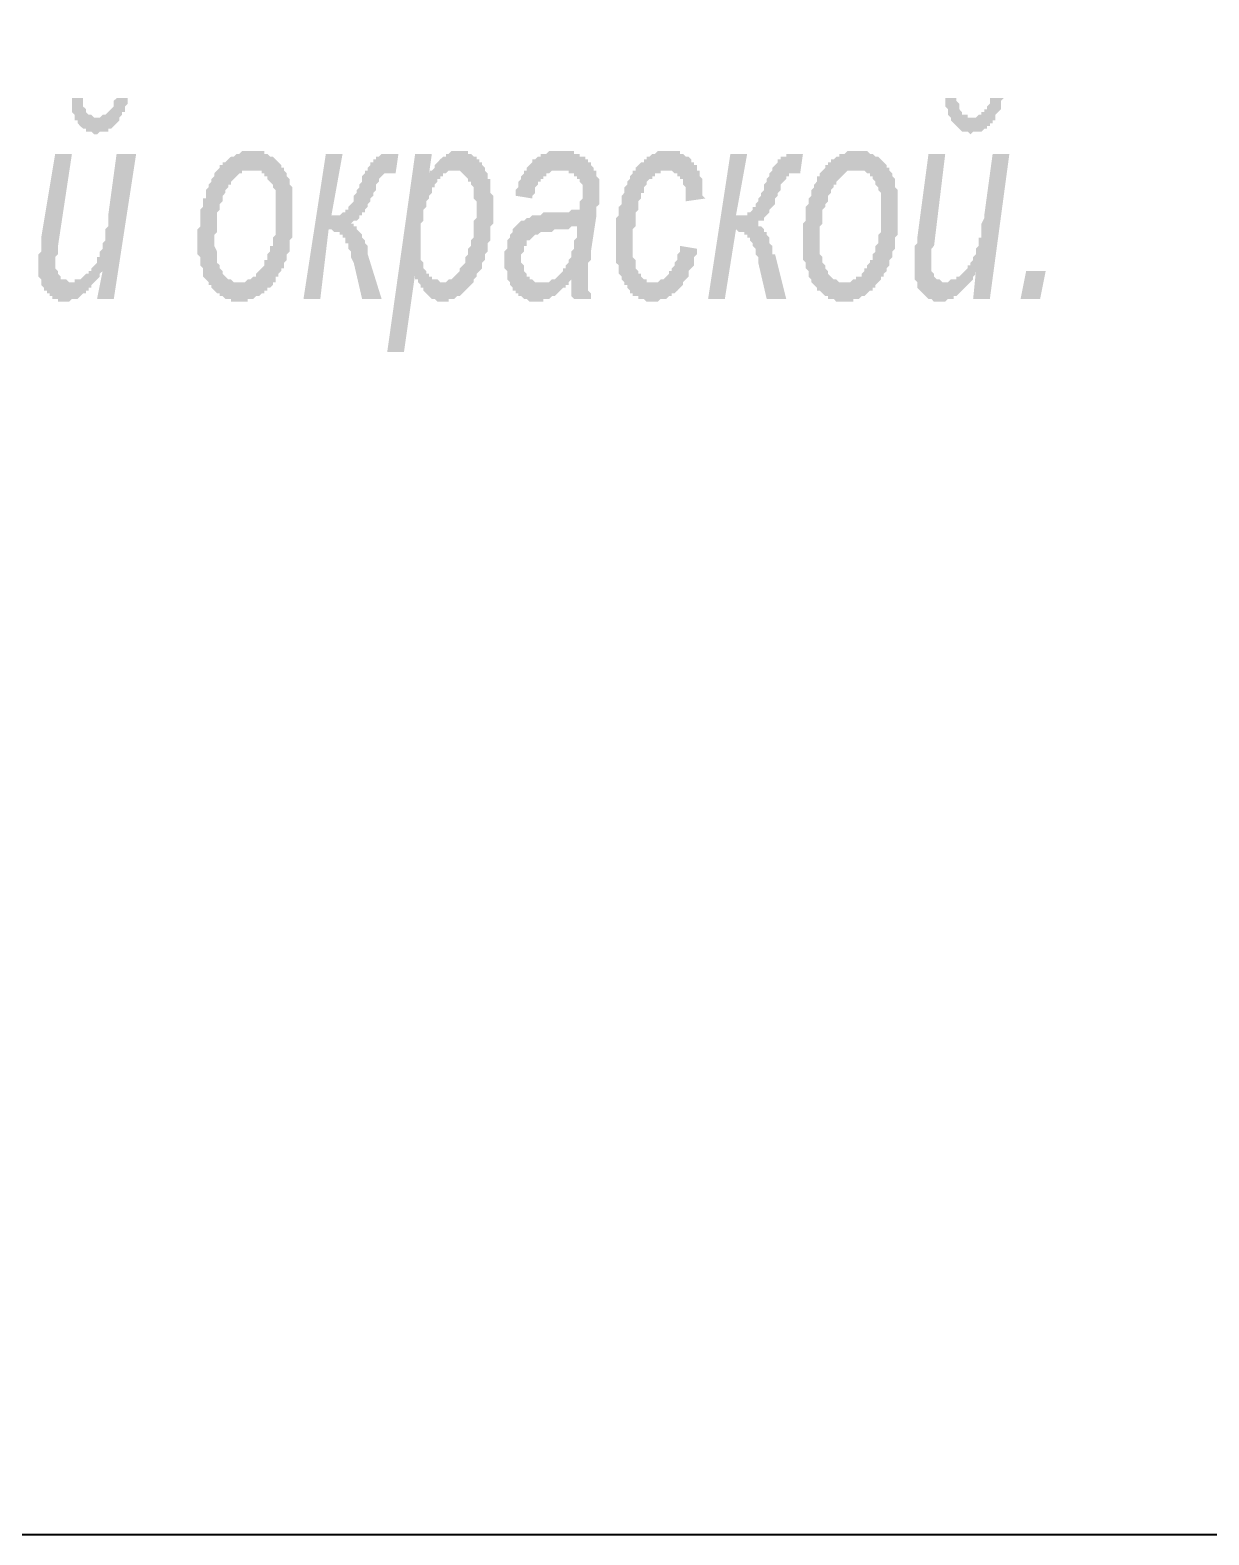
# Model space of a CAD drawing. Header units: millimetres. Extents: x 1372 to 666090, y 1285 to 31551.
# Drawn here: x 518844 to 520606, y 2747 to 4997 of the extents above; entities that cross this region are included whole.
import ezdxf

# ---------------------------------------------------------------- set-up
doc = ezdxf.new("R2010")
doc.units = ezdxf.units.MM
doc.layers.add('PDF _2D-чертеж - Общий_Ном._пера__21', color=7, linetype='Continuous')
doc.layers.add('PDF _75-АЗ Штамп', color=7, linetype='Continuous')

msp = doc.modelspace()

# ---------------------------------------------------------------- hatches: boundary and pattern name
at = {"layer": 'PDF _75-АЗ Штамп', "transparency": 33554559}
h = msp.add_hatch(color=256, dxfattribs=at)
h.paths.add_polyline_path([(518952.2, 4636.9), (518948, 4632.8), (518948, 4628.6), (518943.9, 4624.4), (518939.7, 4620.2), (518939.7, 4620.2), (518935.5, 4616.1), (518935.5, 4611.9), (518931.4, 4611.9), (518931.4, 4607.7), (518927.2, 4607.7), (518927.2, 4603.6), (518923, 4603.6), (518918.8, 4599.4), (518918.8, 4599.4), (518914.7, 4595.2), (518914.7, 4595.2), (518910.5, 4595.2), (518906.3, 4595.2), (518906.3, 4595.2), (518902.2, 4591), (518902.2, 4591), (518898, 4591), (518898, 4591), (518893.8, 4591), (518893.8, 4591), (518889.6, 4591), (518885.5, 4591), (518885.5, 4595.2), (518881.3, 4595.2), (518877.1, 4595.2), (518877.1, 4599.4), (518873, 4599.4), (518873, 4603.6), (518868.8, 4603.6), (518868.8, 4607.7), (518864.6, 4607.7), (518864.6, 4611.9), (518860.4, 4616.1), (518860.4, 4620.2), (518860.4, 4624.4), (518860.4, 4624.4), (518856.3, 4628.6), (518856.3, 4632.8), (518856.3, 4636.9), (518856.3, 4641.1), (518856.3, 4645.3), (518856.3, 4645.3), (518856.3, 4649.4), (518856.3, 4653.6), (518856.3, 4657.8), (518856.3, 4662), (518860.4, 4666.1), (518860.4, 4670.3), (518860.4, 4674.5), (518860.4, 4678.6), (518860.4, 4687), (518860.4, 4687), (518881.3, 4812.1), (518906.3, 4812.1), (518885.5, 4674.5), (518885.5, 4670.3), (518885.5, 4666.1), (518885.5, 4662), (518881.3, 4657.8), (518881.3, 4653.6), (518881.3, 4649.4), (518881.3, 4649.4), (518881.3, 4641.1), (518885.5, 4636.9), (518885.5, 4636.9), (518885.5, 4632.8), (518889.6, 4628.6), (518889.6, 4628.6), (518889.6, 4624.4), (518893.8, 4624.4), (518893.8, 4624.4), (518898, 4624.4), (518902.2, 4620.2), (518902.2, 4620.2), (518906.3, 4620.2), (518910.5, 4620.2), (518910.5, 4624.4), (518914.7, 4624.4), (518918.8, 4624.4), (518918.8, 4624.4), (518923, 4628.6), (518923, 4628.6), (518927.2, 4632.8), (518931.4, 4632.8), (518931.4, 4636.9), (518935.5, 4636.9), (518935.5, 4641.1), (518939.7, 4645.3), (518939.7, 4645.3), (518943.9, 4649.4), (518943.9, 4653.6), (518943.9, 4657.8), (518948, 4657.8), (518948, 4662), (518948, 4666.1), (518952.2, 4670.3), (518952.2, 4674.5), (518952.2, 4678.6), (518952.2, 4678.6), (518956.4, 4682.8), (518956.4, 4687), (518956.4, 4687), (518956.4, 4691.2), (518956.4, 4695.3), (518956.4, 4699.5), (518960.6, 4703.7), (518960.6, 4707.8), (518960.6, 4716.2), (518960.6, 4720.4), (518973.1, 4812.1), (519002.3, 4812.1), (518968.9, 4595.2), (518943.9, 4595.2)], flags=0)
h.paths.add_polyline_path([(518906.3, 4895.5), (518923, 4895.5), (518923, 4891.4), (518923, 4887.2), (518923, 4883), (518927.2, 4878.9), (518927.2, 4878.9), (518927.2, 4874.7), (518931.4, 4870.5), (518931.4, 4870.5), (518935.5, 4870.5), (518939.7, 4866.3), (518939.7, 4866.3), (518943.9, 4866.3), (518948, 4866.3), (518948, 4866.3), (518952.2, 4870.5), (518956.4, 4870.5), (518956.4, 4870.5), (518960.6, 4874.7), (518960.6, 4874.7), (518964.7, 4878.9), (518964.7, 4878.9), (518968.9, 4883), (518968.9, 4887.2), (518968.9, 4891.4), (518973.1, 4895.5), (518973.1, 4895.5), (518989.8, 4895.5), (518989.8, 4891.4), (518989.8, 4887.2), (518985.6, 4883), (518985.6, 4878.9), (518985.6, 4874.7), (518981.4, 4874.7), (518981.4, 4870.5), (518977.2, 4866.3), (518977.2, 4862.2), (518977.2, 4862.2), (518973.1, 4858), (518973.1, 4858), (518968.9, 4853.8), (518968.9, 4853.8), (518964.7, 4849.7), (518960.6, 4849.7), (518960.6, 4845.5), (518956.4, 4845.5), (518956.4, 4845.5), (518952.2, 4845.5), (518948, 4845.5), (518948, 4845.5), (518943.9, 4841.3), (518943.9, 4841.3), (518939.7, 4841.3), (518935.5, 4845.5), (518935.5, 4845.5), (518931.4, 4845.5), (518927.2, 4845.5), (518927.2, 4849.7), (518923, 4849.7), (518918.8, 4853.8), (518918.8, 4853.8), (518914.7, 4858), (518914.7, 4858), (518914.7, 4862.2), (518910.5, 4862.2), (518910.5, 4866.3), (518910.5, 4870.5), (518906.3, 4874.7), (518906.3, 4878.9), (518906.3, 4878.9), (518906.3, 4883), (518906.3, 4887.2), (518906.3, 4895.5), (518906.3, 4895.5)], flags=0)
h = msp.add_hatch(color=256, dxfattribs=at)
h.paths.add_polyline_path([(520257.8, 4636.9), (520257.8, 4632.8), (520253.6, 4628.6), (520253.6, 4624.4), (520249.5, 4620.2), (520249.5, 4620.2), (520245.3, 4616.1), (520241.1, 4611.9), (520241.1, 4611.9), (520236.9, 4607.7), (520236.9, 4607.7), (520232.8, 4603.6), (520232.8, 4603.6), (520228.6, 4599.4), (520224.4, 4599.4), (520224.4, 4595.2), (520220.3, 4595.2), (520220.3, 4595.2), (520216.1, 4595.2), (520216.1, 4595.2), (520211.9, 4591), (520207.7, 4591), (520207.7, 4591), (520203.6, 4591), (520203.6, 4591), (520199.4, 4591), (520199.4, 4591), (520195.2, 4591), (520191.1, 4595.2), (520191.1, 4595.2), (520186.9, 4595.2), (520182.7, 4599.4), (520182.7, 4599.4), (520178.5, 4603.6), (520178.5, 4603.6), (520174.4, 4607.7), (520174.4, 4607.7), (520170.2, 4611.9), (520170.2, 4616.1), (520170.2, 4620.2), (520166, 4624.4), (520166, 4624.4), (520166, 4628.6), (520166, 4632.8), (520166, 4636.9), (520166, 4641.1), (520166, 4645.3), (520166, 4645.3), (520166, 4649.4), (520166, 4653.6), (520166, 4657.8), (520166, 4662), (520166, 4666.1), (520166, 4670.3), (520166, 4674.5), (520170.2, 4678.6), (520170.2, 4687), (520170.2, 4687), (520186.9, 4812.1), (520211.9, 4812.1), (520195.2, 4674.5), (520191.1, 4670.3), (520191.1, 4666.1), (520191.1, 4662), (520191.1, 4657.8), (520191.1, 4653.6), (520191.1, 4649.4), (520191.1, 4649.4), (520191.1, 4641.1), (520191.1, 4636.9), (520191.1, 4636.9), (520195.2, 4632.8), (520195.2, 4628.6), (520195.2, 4628.6), (520199.4, 4624.4), (520199.4, 4624.4), (520203.6, 4624.4), (520203.6, 4624.4), (520207.7, 4620.2), (520211.9, 4620.2), (520216.1, 4620.2), (520216.1, 4620.2), (520220.3, 4624.4), (520224.4, 4624.4), (520224.4, 4624.4), (520228.6, 4624.4), (520228.6, 4628.6), (520232.8, 4628.6), (520236.9, 4632.8), (520236.9, 4632.8), (520241.1, 4636.9), (520241.1, 4636.9), (520245.3, 4641.1), (520245.3, 4645.3), (520249.5, 4645.3), (520249.5, 4649.4), (520253.6, 4653.6), (520253.6, 4657.8), (520253.6, 4657.8), (520257.8, 4662), (520257.8, 4666.1), (520257.8, 4670.3), (520262, 4674.5), (520262, 4678.6), (520262, 4678.6), (520262, 4682.8), (520262, 4687), (520266.1, 4687), (520266.1, 4691.2), (520266.1, 4695.3), (520266.1, 4699.5), (520266.1, 4703.7), (520266.1, 4707.8), (520270.3, 4716.2), (520270.3, 4720.4), (520282.8, 4812.1), (520307.8, 4812.1), (520278.6, 4595.2), (520253.6, 4595.2)], flags=0)
h.paths.add_polyline_path([(520211.9, 4895.5), (520228.6, 4895.5), (520228.6, 4891.4), (520232.8, 4887.2), (520232.8, 4883), (520232.8, 4878.9), (520232.8, 4878.9), (520236.9, 4874.7), (520236.9, 4870.5), (520241.1, 4870.5), (520245.3, 4870.5), (520245.3, 4866.3), (520249.5, 4866.3), (520253.6, 4866.3), (520253.6, 4866.3), (520257.8, 4866.3), (520262, 4870.5), (520262, 4870.5), (520266.1, 4870.5), (520266.1, 4874.7), (520270.3, 4874.7), (520270.3, 4878.9), (520274.5, 4878.9), (520274.5, 4883), (520278.6, 4887.2), (520278.6, 4891.4), (520278.6, 4895.5), (520278.6, 4895.5), (520299.5, 4895.5), (520295.3, 4891.4), (520295.3, 4887.2), (520295.3, 4883), (520295.3, 4878.9), (520291.2, 4874.7), (520291.2, 4874.7), (520287, 4870.5), (520287, 4866.3), (520287, 4862.2), (520282.8, 4862.2), (520282.8, 4858), (520278.6, 4858), (520278.6, 4853.8), (520274.5, 4853.8), (520274.5, 4849.7), (520270.3, 4849.7), (520266.1, 4845.5), (520266.1, 4845.5), (520262, 4845.5), (520257.8, 4845.5), (520257.8, 4845.5), (520253.6, 4845.5), (520249.5, 4841.3), (520249.5, 4841.3), (520249.5, 4841.3), (520245.3, 4845.5), (520241.1, 4845.5), (520236.9, 4845.5), (520236.9, 4845.5), (520232.8, 4849.7), (520232.8, 4849.7), (520228.6, 4853.8), (520228.6, 4853.8), (520224.4, 4858), (520224.4, 4858), (520220.3, 4862.2), (520220.3, 4862.2), (520220.3, 4866.3), (520216.1, 4870.5), (520216.1, 4874.7), (520216.1, 4878.9), (520216.1, 4878.9), (520211.9, 4883), (520211.9, 4887.2), (520211.9, 4895.5), (520211.9, 4895.5)], flags=0)
h = msp.add_hatch(color=256, dxfattribs=at)
h.paths.add_polyline_path([(519094, 4678.6), (519094, 4682.8), (519094, 4687), (519094, 4691.2), (519094, 4695.3), (519094, 4699.5), (519098.2, 4703.7), (519098.2, 4707.8), (519098.2, 4712), (519098.2, 4716.2), (519098.2, 4720.4), (519098.2, 4724.5), (519098.2, 4728.7), (519102.4, 4732.9), (519102.4, 4737), (519102.4, 4741.2), (519102.4, 4745.4), (519106.5, 4745.4), (519106.5, 4749.5), (519106.5, 4753.7), (519106.5, 4757.9), (519110.7, 4762.1), (519110.7, 4762.1), (519110.7, 4766.2), (519114.9, 4770.4), (519114.9, 4774.6), (519119.1, 4778.7), (519119.1, 4778.7), (519119.1, 4782.9), (519123.2, 4787.1), (519123.2, 4787.1), (519127.4, 4791.3), (519127.4, 4795.4), (519131.6, 4795.4), (519131.6, 4799.6), (519135.7, 4799.6), (519139.9, 4803.8), (519139.9, 4803.8), (519144.1, 4807.9), (519144.1, 4807.9), (519148.3, 4807.9), (519152.4, 4812.1), (519152.4, 4812.1), (519156.6, 4812.1), (519156.6, 4812.1), (519160.8, 4816.3), (519164.9, 4816.3), (519169.1, 4816.3), (519169.1, 4816.3), (519173.3, 4816.3), (519177.5, 4816.3), (519177.5, 4816.3), (519181.6, 4816.3), (519181.6, 4816.3), (519185.8, 4816.3), (519190, 4816.3), (519194.1, 4816.3), (519194.1, 4812.1), (519198.3, 4812.1), (519198.3, 4812.1), (519202.5, 4807.9), (519206.7, 4807.9), (519206.7, 4807.9), (519210.8, 4803.8), (519210.8, 4803.8), (519215, 4799.6), (519215, 4799.6), (519219.2, 4795.4), (519219.2, 4791.3), (519219.2, 4791.3), (519223.3, 4791.3), (519223.3, 4787.1), (519227.5, 4782.9), (519227.5, 4778.7), (519227.5, 4778.7), (519231.7, 4774.6), (519231.7, 4770.4), (519231.7, 4766.2), (519235.9, 4762.1), (519235.9, 4757.9), (519235.9, 4753.7), (519235.9, 4753.7), (519235.9, 4749.5), (519235.9, 4745.4), (519235.9, 4737), (519235.9, 4732.9), (519235.9, 4728.7), (519235.9, 4728.7), (519235.9, 4724.5), (519235.9, 4716.2), (519235.9, 4712), (519235.9, 4707.8), (519235.9, 4703.7), (519235.9, 4703.7), (519235.9, 4699.5), (519235.9, 4695.3), (519235.9, 4691.2), (519235.9, 4687), (519231.7, 4682.8), (519231.7, 4678.6), (519231.7, 4674.5), (519231.7, 4670.3), (519231.7, 4666.1), (519227.5, 4662), (519227.5, 4657.8), (519227.5, 4657.8), (519227.5, 4653.6), (519223.3, 4649.4), (519223.3, 4645.3), (519223.3, 4641.1), (519219.2, 4641.1), (519219.2, 4636.9), (519215, 4632.8), (519215, 4628.6), (519210.8, 4628.6), (519210.8, 4624.4), (519210.8, 4620.2), (519206.7, 4620.2), (519206.7, 4616.1), (519202.5, 4611.9), (519198.3, 4611.9), (519198.3, 4607.7), (519198.3, 4607.7), (519194.1, 4607.7), (519194.1, 4603.6), (519190, 4603.6), (519185.8, 4599.4), (519185.8, 4599.4), (519181.6, 4599.4), (519177.5, 4595.2), (519177.5, 4595.2), (519173.3, 4595.2), (519169.1, 4595.2), (519169.1, 4591), (519164.9, 4591), (519160.8, 4591), (519160.8, 4591), (519156.6, 4591), (519156.6, 4591), (519152.4, 4591), (519152.4, 4591), (519148.3, 4591), (519144.1, 4591), (519144.1, 4595.2), (519139.9, 4595.2), (519135.7, 4595.2), (519135.7, 4595.2), (519131.6, 4599.4), (519127.4, 4599.4), (519127.4, 4603.6), (519123.2, 4603.6), (519123.2, 4603.6), (519119.1, 4607.7), (519119.1, 4607.7), (519114.9, 4611.9), (519114.9, 4616.1), (519110.7, 4616.1), (519110.7, 4620.2), (519106.5, 4624.4), (519106.5, 4624.4), (519102.4, 4628.6), (519102.4, 4632.8), (519102.4, 4636.9), (519102.4, 4641.1), (519098.2, 4645.3), (519098.2, 4645.3), (519098.2, 4649.4), (519098.2, 4653.6), (519098.2, 4657.8), (519094, 4662), (519094, 4666.1), (519094, 4670.3), (519094, 4674.5), (519094, 4678.6)], flags=0)
h.paths.add_polyline_path([(519119.1, 4682.8), (519119.1, 4678.6), (519119.1, 4674.5), (519123.2, 4666.1), (519123.2, 4662), (519123.2, 4657.8), (519123.2, 4653.6), (519123.2, 4653.6), (519123.2, 4649.4), (519127.4, 4645.3), (519127.4, 4641.1), (519127.4, 4641.1), (519131.6, 4636.9), (519131.6, 4636.9), (519131.6, 4632.8), (519135.7, 4628.6), (519135.7, 4628.6), (519139.9, 4624.4), (519144.1, 4624.4), (519144.1, 4624.4), (519148.3, 4620.2), (519148.3, 4620.2), (519152.4, 4620.2), (519156.6, 4620.2), (519156.6, 4620.2), (519160.8, 4620.2), (519160.8, 4620.2), (519164.9, 4620.2), (519169.1, 4624.4), (519169.1, 4624.4), (519173.3, 4624.4), (519177.5, 4628.6), (519177.5, 4628.6), (519181.6, 4628.6), (519181.6, 4632.8), (519185.8, 4636.9), (519185.8, 4636.9), (519190, 4641.1), (519190, 4641.1), (519194.1, 4645.3), (519194.1, 4649.4), (519194.1, 4653.6), (519198.3, 4653.6), (519198.3, 4657.8), (519198.3, 4662), (519202.5, 4666.1), (519202.5, 4670.3), (519202.5, 4674.5), (519206.7, 4674.5), (519206.7, 4678.6), (519206.7, 4682.8), (519206.7, 4687), (519206.7, 4687), (519210.8, 4691.2), (519210.8, 4695.3), (519210.8, 4699.5), (519210.8, 4703.7), (519210.8, 4707.8), (519210.8, 4712), (519210.8, 4716.2), (519210.8, 4720.4), (519210.8, 4724.5), (519210.8, 4728.7), (519210.8, 4732.9), (519210.8, 4737), (519210.8, 4741.2), (519210.8, 4745.4), (519210.8, 4749.5), (519210.8, 4753.7), (519210.8, 4757.9), (519206.7, 4762.1), (519206.7, 4762.1), (519206.7, 4766.2), (519202.5, 4770.4), (519202.5, 4770.4), (519202.5, 4770.4), (519198.3, 4774.6), (519198.3, 4778.7), (519194.1, 4778.7), (519194.1, 4782.9), (519190, 4782.9), (519190, 4787.1), (519185.8, 4787.1), (519181.6, 4787.1), (519181.6, 4787.1), (519177.5, 4787.1), (519177.5, 4787.1), (519173.3, 4787.1), (519169.1, 4787.1), (519169.1, 4787.1), (519164.9, 4787.1), (519160.8, 4787.1), (519160.8, 4782.9), (519156.6, 4782.9), (519152.4, 4778.7), (519152.4, 4778.7), (519152.4, 4778.7), (519148.3, 4774.6), (519148.3, 4774.6), (519144.1, 4770.4), (519144.1, 4766.2), (519139.9, 4766.2), (519139.9, 4762.1), (519135.7, 4757.9), (519135.7, 4757.9), (519135.7, 4753.7), (519131.6, 4749.5), (519131.6, 4745.4), (519131.6, 4741.2), (519127.4, 4737), (519127.4, 4737), (519127.4, 4732.9), (519127.4, 4728.7), (519123.2, 4724.5), (519123.2, 4720.4), (519123.2, 4716.2), (519123.2, 4712), (519123.2, 4707.8), (519123.2, 4703.7), (519123.2, 4699.5), (519123.2, 4695.3), (519119.1, 4691.2), (519119.1, 4687), (519119.1, 4682.8), (519119.1, 4682.8)], flags=0)
h = msp.add_hatch(color=256, dxfattribs=at)
h.paths.add_polyline_path([(519377.7, 4516), (519419.4, 4812.1), (519444.4, 4812.1), (519440.2, 4782.9), (519440.2, 4787.1), (519444.4, 4787.1), (519448.6, 4791.3), (519448.6, 4795.4), (519452.8, 4799.6), (519452.8, 4799.6), (519456.9, 4803.8), (519456.9, 4803.8), (519461.1, 4807.9), (519461.1, 4807.9), (519465.3, 4807.9), (519465.3, 4812.1), (519469.4, 4812.1), (519469.4, 4812.1), (519473.6, 4816.3), (519477.8, 4816.3), (519477.8, 4816.3), (519482, 4816.3), (519486.1, 4816.3), (519486.1, 4816.3), (519490.3, 4816.3), (519494.5, 4816.3), (519498.6, 4816.3), (519498.6, 4812.1), (519502.8, 4812.1), (519502.8, 4812.1), (519507, 4807.9), (519511.2, 4807.9), (519511.2, 4803.8), (519515.3, 4803.8), (519515.3, 4799.6), (519519.5, 4799.6), (519519.5, 4795.4), (519519.5, 4795.4), (519523.7, 4791.3), (519523.7, 4787.1), (519523.7, 4787.1), (519527.8, 4782.9), (519527.8, 4778.7), (519527.8, 4774.6), (519532, 4774.6), (519532, 4770.4), (519532, 4766.2), (519532, 4762.1), (519532, 4757.9), (519532, 4753.7), (519536.2, 4749.5), (519536.2, 4745.4), (519536.2, 4741.2), (519536.2, 4737), (519536.2, 4728.7), (519536.2, 4728.7), (519536.2, 4724.5), (519536.2, 4720.4), (519536.2, 4716.2), (519536.2, 4712), (519536.2, 4707.8), (519532, 4703.7), (519532, 4699.5), (519532, 4695.3), (519532, 4691.2), (519532, 4687), (519532, 4682.8), (519532, 4682.8), (519527.8, 4678.6), (519527.8, 4674.5), (519527.8, 4670.3), (519527.8, 4670.3), (519527.8, 4666.1), (519523.7, 4662), (519523.7, 4657.8), (519523.7, 4653.6), (519519.5, 4649.4), (519519.5, 4645.3), (519519.5, 4641.1), (519515.3, 4636.9), (519515.3, 4636.9), (519511.2, 4632.8), (519511.2, 4628.6), (519511.2, 4628.6), (519507, 4624.4), (519507, 4620.2), (519502.8, 4616.1), (519502.8, 4616.1), (519498.6, 4611.9), (519498.6, 4611.9), (519494.5, 4607.7), (519490.3, 4603.6), (519490.3, 4603.6), (519486.1, 4599.4), (519486.1, 4599.4), (519486.1, 4599.4), (519482, 4599.4), (519477.8, 4595.2), (519477.8, 4595.2), (519473.6, 4595.2), (519469.4, 4595.2), (519469.4, 4591), (519465.3, 4591), (519461.1, 4591), (519461.1, 4591), (519456.9, 4591), (519456.9, 4591), (519452.8, 4591), (519448.6, 4595.2), (519448.6, 4595.2), (519444.4, 4595.2), (519444.4, 4595.2), (519440.2, 4599.4), (519440.2, 4599.4), (519436.1, 4603.6), (519436.1, 4603.6), (519431.9, 4607.7), (519431.9, 4611.9), (519427.7, 4611.9), (519427.7, 4616.1), (519423.6, 4620.2), (519423.6, 4624.4), (519419.4, 4624.4), (519419.4, 4628.6), (519419.4, 4632.8), (519402.7, 4516)], flags=0)
h.paths.add_polyline_path([(519427.7, 4682.8), (519427.7, 4678.6), (519427.7, 4674.5), (519427.7, 4670.3), (519427.7, 4666.1), (519427.7, 4662), (519427.7, 4657.8), (519427.7, 4653.6), (519427.7, 4653.6), (519431.9, 4649.4), (519431.9, 4645.3), (519431.9, 4645.3), (519431.9, 4641.1), (519436.1, 4636.9), (519436.1, 4632.8), (519440.2, 4632.8), (519440.2, 4628.6), (519444.4, 4628.6), (519444.4, 4624.4), (519448.6, 4624.4), (519452.8, 4624.4), (519452.8, 4624.4), (519456.9, 4620.2), (519461.1, 4620.2), (519461.1, 4620.2), (519465.3, 4620.2), (519469.4, 4624.4), (519469.4, 4624.4), (519473.6, 4624.4), (519473.6, 4624.4), (519477.8, 4628.6), (519477.8, 4628.6), (519482, 4632.8), (519482, 4632.8), (519486.1, 4636.9), (519486.1, 4641.1), (519490.3, 4645.3), (519490.3, 4645.3), (519494.5, 4649.4), (519494.5, 4653.6), (519494.5, 4657.8), (519498.6, 4662), (519498.6, 4666.1), (519498.6, 4670.3), (519502.8, 4674.5), (519502.8, 4678.6), (519502.8, 4678.6), (519502.8, 4682.8), (519507, 4687), (519507, 4691.2), (519507, 4695.3), (519507, 4699.5), (519507, 4703.7), (519507, 4707.8), (519507, 4712), (519511.2, 4716.2), (519511.2, 4720.4), (519511.2, 4724.5), (519511.2, 4728.7), (519511.2, 4728.7), (519511.2, 4732.9), (519511.2, 4741.2), (519507, 4745.4), (519507, 4749.5), (519507, 4753.7), (519507, 4757.9), (519507, 4757.9), (519507, 4762.1), (519502.8, 4766.2), (519502.8, 4770.4), (519502.8, 4770.4), (519498.6, 4770.4), (519498.6, 4774.6), (519494.5, 4778.7), (519494.5, 4778.7), (519490.3, 4782.9), (519490.3, 4782.9), (519486.1, 4787.1), (519482, 4787.1), (519482, 4787.1), (519477.8, 4787.1), (519477.8, 4787.1), (519473.6, 4787.1), (519473.6, 4787.1), (519469.4, 4787.1), (519465.3, 4782.9), (519465.3, 4782.9), (519461.1, 4782.9), (519461.1, 4778.7), (519456.9, 4778.7), (519456.9, 4774.6), (519452.8, 4774.6), (519452.8, 4770.4), (519448.6, 4766.2), (519448.6, 4762.1), (519444.4, 4762.1), (519444.4, 4757.9), (519444.4, 4753.7), (519440.2, 4749.5), (519440.2, 4749.5), (519440.2, 4745.4), (519436.1, 4741.2), (519436.1, 4737), (519436.1, 4732.9), (519431.9, 4728.7), (519431.9, 4724.5), (519431.9, 4720.4), (519431.9, 4716.2), (519431.9, 4712), (519427.7, 4707.8), (519427.7, 4703.7), (519427.7, 4699.5), (519427.7, 4695.3), (519427.7, 4691.2), (519427.7, 4687), (519427.7, 4687), (519427.7, 4682.8)], flags=0)
h = msp.add_hatch(color=256, dxfattribs=at)
h.paths.add_polyline_path([(519653, 4624.4), (519648.8, 4620.2), (519648.8, 4616.1), (519644.6, 4616.1), (519644.6, 4611.9), (519640.5, 4611.9), (519636.3, 4607.7), (519636.3, 4607.7), (519632.1, 4603.6), (519632.1, 4603.6), (519627.9, 4599.4), (519627.9, 4599.4), (519623.8, 4599.4), (519619.6, 4595.2), (519619.6, 4595.2), (519615.4, 4595.2), (519611.3, 4595.2), (519611.3, 4591), (519607.1, 4591), (519602.9, 4591), (519602.9, 4591), (519598.7, 4591), (519598.7, 4591), (519594.6, 4591), (519590.4, 4591), (519586.2, 4595.2), (519586.2, 4595.2), (519582.1, 4595.2), (519582.1, 4595.2), (519577.9, 4599.4), (519573.7, 4599.4), (519573.7, 4603.6), (519569.5, 4603.6), (519569.5, 4607.7), (519565.4, 4607.7), (519565.4, 4611.9), (519561.2, 4616.1), (519561.2, 4620.2), (519561.2, 4620.2), (519557, 4624.4), (519557, 4628.6), (519557, 4632.8), (519557, 4636.9), (519552.9, 4641.1), (519552.9, 4645.3), (519552.9, 4649.4), (519552.9, 4653.6), (519552.9, 4653.6), (519552.9, 4657.8), (519552.9, 4662), (519552.9, 4666.1), (519557, 4670.3), (519557, 4674.5), (519557, 4678.6), (519557, 4682.8), (519561.2, 4687), (519561.2, 4687), (519561.2, 4691.2), (519561.2, 4691.2), (519565.4, 4695.3), (519565.4, 4699.5), (519569.5, 4703.7), (519569.5, 4703.7), (519573.7, 4707.8), (519573.7, 4707.8), (519577.9, 4712), (519577.9, 4712), (519582.1, 4712), (519586.2, 4716.2), (519586.2, 4716.2), (519590.4, 4716.2), (519594.6, 4720.4), (519594.6, 4720.4), (519598.7, 4720.4), (519598.7, 4720.4), (519602.9, 4720.4), (519602.9, 4720.4), (519607.1, 4720.4), (519607.1, 4720.4), (519611.3, 4724.5), (519615.4, 4724.5), (519619.6, 4724.5), (519619.6, 4724.5), (519623.8, 4724.5), (519627.9, 4724.5), (519632.1, 4724.5), (519636.3, 4724.5), (519640.5, 4724.5), (519640.5, 4724.5), (519644.6, 4724.5), (519648.8, 4724.5), (519653, 4728.7), (519653, 4728.7), (519657.1, 4728.7), (519661.3, 4728.7), (519661.3, 4728.7), (519665.5, 4728.7), (519665.5, 4732.9), (519665.5, 4732.9), (519665.5, 4737), (519665.5, 4741.2), (519669.7, 4745.4), (519669.7, 4749.5), (519669.7, 4753.7), (519669.7, 4757.9), (519669.7, 4757.9), (519669.7, 4762.1), (519669.7, 4766.2), (519665.5, 4770.4), (519665.5, 4770.4), (519665.5, 4774.6), (519661.3, 4774.6), (519661.3, 4778.7), (519657.1, 4778.7), (519657.1, 4782.9), (519653, 4782.9), (519648.8, 4782.9), (519648.8, 4787.1), (519644.6, 4787.1), (519640.5, 4787.1), (519640.5, 4787.1), (519636.3, 4787.1), (519632.1, 4787.1), (519627.9, 4787.1), (519627.9, 4787.1), (519623.8, 4787.1), (519619.6, 4782.9), (519619.6, 4782.9), (519615.4, 4782.9), (519615.4, 4778.7), (519611.3, 4778.7), (519611.3, 4774.6), (519607.1, 4774.6), (519607.1, 4770.4), (519602.9, 4770.4), (519602.9, 4766.2), (519598.7, 4762.1), (519598.7, 4757.9), (519598.7, 4753.7), (519594.6, 4749.5), (519594.6, 4749.5), (519594.6, 4745.4), (519569.5, 4749.5), (519569.5, 4753.7), (519569.5, 4757.9), (519573.7, 4762.1), (519573.7, 4766.2), (519573.7, 4770.4), (519577.9, 4774.6), (519577.9, 4778.7), (519577.9, 4778.7), (519582.1, 4782.9), (519582.1, 4787.1), (519586.2, 4787.1), (519586.2, 4791.3), (519590.4, 4795.4), (519590.4, 4795.4), (519594.6, 4799.6), (519594.6, 4799.6), (519594.6, 4803.8), (519598.7, 4803.8), (519598.7, 4803.8), (519602.9, 4807.9), (519607.1, 4807.9), (519607.1, 4812.1), (519611.3, 4812.1), (519615.4, 4812.1), (519615.4, 4812.1), (519619.6, 4816.3), (519623.8, 4816.3), (519623.8, 4816.3), (519627.9, 4816.3), (519632.1, 4816.3), (519632.1, 4816.3), (519636.3, 4816.3), (519636.3, 4816.3), (519640.5, 4816.3), (519644.6, 4816.3), (519648.8, 4816.3), (519648.8, 4816.3), (519653, 4816.3), (519657.1, 4816.3), (519657.1, 4812.1), (519661.3, 4812.1), (519665.5, 4812.1), (519665.5, 4807.9), (519669.7, 4807.9), (519673.8, 4807.9), (519673.8, 4803.8), (519678, 4803.8), (519678, 4799.6), (519682.2, 4799.6), (519682.2, 4799.6), (519682.2, 4795.4), (519686.3, 4791.3), (519686.3, 4787.1), (519690.5, 4787.1), (519690.5, 4782.9), (519690.5, 4778.7), (519694.7, 4774.6), (519694.7, 4770.4), (519694.7, 4766.2), (519694.7, 4762.1), (519694.7, 4762.1), (519694.7, 4757.9), (519694.7, 4753.7), (519694.7, 4749.5), (519694.7, 4745.4), (519694.7, 4741.2), (519694.7, 4737), (519690.5, 4732.9), (519690.5, 4728.7), (519690.5, 4724.5), (519690.5, 4720.4), (519682.2, 4666.1), (519682.2, 4662), (519682.2, 4657.8), (519682.2, 4653.6), (519678, 4649.4), (519678, 4645.3), (519678, 4641.1), (519678, 4636.9), (519678, 4632.8), (519678, 4628.6), (519678, 4624.4), (519678, 4624.4), (519678, 4624.4), (519678, 4620.2), (519678, 4616.1), (519678, 4611.9), (519678, 4607.7), (519682.2, 4603.6), (519682.2, 4599.4), (519682.2, 4595.2), (519657.1, 4595.2), (519653, 4599.4), (519653, 4603.6), (519653, 4607.7), (519653, 4611.9), (519653, 4616.1), (519653, 4620.2), (519653, 4624.4)], flags=0)
h.paths.add_polyline_path([(519661.3, 4703.7), (519661.3, 4703.7), (519657.1, 4703.7), (519653, 4703.7), (519648.8, 4699.5), (519648.8, 4699.5), (519648.8, 4699.5), (519644.6, 4699.5), (519644.6, 4699.5), (519640.5, 4699.5), (519636.3, 4699.5), (519636.3, 4699.5), (519632.1, 4699.5), (519627.9, 4699.5), (519623.8, 4695.3), (519623.8, 4695.3), (519619.6, 4695.3), (519615.4, 4695.3), (519611.3, 4695.3), (519611.3, 4695.3), (519607.1, 4695.3), (519602.9, 4691.2), (519602.9, 4691.2), (519598.7, 4691.2), (519598.7, 4691.2), (519598.7, 4691.2), (519594.6, 4687), (519594.6, 4687), (519590.4, 4682.8), (519586.2, 4682.8), (519586.2, 4678.6), (519586.2, 4678.6), (519586.2, 4674.5), (519582.1, 4674.5), (519582.1, 4670.3), (519582.1, 4666.1), (519577.9, 4662), (519577.9, 4657.8), (519577.9, 4653.6), (519577.9, 4649.4), (519582.1, 4645.3), (519582.1, 4645.3), (519582.1, 4641.1), (519582.1, 4636.9), (519586.2, 4632.8), (519586.2, 4628.6), (519586.2, 4628.6), (519590.4, 4628.6), (519590.4, 4624.4), (519594.6, 4624.4), (519594.6, 4624.4), (519598.7, 4620.2), (519602.9, 4620.2), (519602.9, 4620.2), (519607.1, 4620.2), (519607.1, 4620.2), (519611.3, 4620.2), (519615.4, 4620.2), (519615.4, 4620.2), (519619.6, 4620.2), (519623.8, 4624.4), (519623.8, 4624.4), (519627.9, 4624.4), (519632.1, 4628.6), (519632.1, 4628.6), (519636.3, 4632.8), (519636.3, 4632.8), (519640.5, 4636.9), (519640.5, 4641.1), (519644.6, 4641.1), (519644.6, 4645.3), (519648.8, 4649.4), (519648.8, 4653.6), (519648.8, 4653.6), (519653, 4657.8), (519653, 4657.8), (519653, 4662), (519653, 4666.1), (519657.1, 4670.3), (519657.1, 4674.5), (519657.1, 4674.5), (519657.1, 4678.6), (519657.1, 4682.8), (519661.3, 4687), (519661.3, 4695.3), (519661.3, 4699.5), (519661.3, 4703.7), (519661.3, 4703.7)], flags=0)
for points in [[(519815.6, 4674.5), (519840.7, 4670.3), (519840.7, 4666.1), (519840.7, 4662), (519836.5, 4657.8), (519836.5, 4653.6), (519836.5, 4649.4), (519836.5, 4645.3), (519832.3, 4641.1), (519832.3, 4641.1), (519828.2, 4636.9), (519828.2, 4632.8), (519828.2, 4628.6), (519824, 4624.4), (519824, 4624.4), (519819.8, 4620.2), (519819.8, 4616.1), (519819.8, 4616.1), (519815.6, 4611.9), (519815.6, 4611.9), (519811.5, 4607.7), (519811.5, 4607.7), (519807.3, 4603.6), (519803.1, 4603.6), (519803.1, 4599.4), (519799, 4599.4), (519799, 4599.4), (519794.8, 4595.2), (519790.6, 4595.2), (519790.6, 4595.2), (519786.5, 4595.2), (519782.3, 4591), (519782.3, 4591), (519778.1, 4591), (519773.9, 4591), (519773.9, 4591), (519769.8, 4591), (519769.8, 4591), (519765.6, 4591), (519761.4, 4595.2), (519761.4, 4595.2), (519757.3, 4595.2), (519753.1, 4595.2), (519753.1, 4599.4), (519748.9, 4599.4), (519744.7, 4599.4), (519744.7, 4603.6), (519740.6, 4603.6), (519740.6, 4607.7), (519736.4, 4611.9), (519736.4, 4611.9), (519736.4, 4616.1), (519732.2, 4616.1), (519732.2, 4620.2), (519728.1, 4624.4), (519728.1, 4624.4), (519728.1, 4628.6), (519723.9, 4632.8), (519723.9, 4636.9), (519723.9, 4641.1), (519723.9, 4645.3), (519719.7, 4649.4), (519719.7, 4649.4), (519719.7, 4653.6), (519719.7, 4657.8), (519719.7, 4662), (519719.7, 4670.3), (519719.7, 4674.5), (519719.7, 4678.6), (519719.7, 4678.6), (519719.7, 4682.8), (519719.7, 4687), (519719.7, 4691.2), (519719.7, 4695.3), (519719.7, 4699.5), (519719.7, 4703.7), (519719.7, 4707.8), (519719.7, 4712), (519719.7, 4716.2), (519723.9, 4720.4), (519723.9, 4720.4), (519723.9, 4724.5), (519723.9, 4728.7), (519723.9, 4732.9), (519728.1, 4737), (519728.1, 4741.2), (519728.1, 4745.4), (519728.1, 4745.4), (519728.1, 4749.5), (519732.2, 4753.7), (519732.2, 4757.9), (519732.2, 4762.1), (519736.4, 4766.2), (519736.4, 4770.4), (519740.6, 4774.6), (519740.6, 4778.7), (519740.6, 4778.7), (519744.7, 4782.9), (519744.7, 4787.1), (519748.9, 4787.1), (519748.9, 4791.3), (519753.1, 4795.4), (519753.1, 4795.4), (519757.3, 4799.6), (519757.3, 4799.6), (519761.4, 4799.6), (519761.4, 4803.8), (519765.6, 4803.8), (519765.6, 4807.9), (519769.8, 4807.9), (519773.9, 4812.1), (519773.9, 4812.1), (519778.1, 4812.1), (519778.1, 4812.1), (519782.3, 4816.3), (519786.5, 4816.3), (519786.5, 4816.3), (519790.6, 4816.3), (519794.8, 4816.3), (519799, 4816.3), (519799, 4816.3), (519803.1, 4816.3), (519803.1, 4816.3), (519807.3, 4816.3), (519811.5, 4816.3), (519815.6, 4816.3), (519815.6, 4812.1), (519819.8, 4812.1), (519819.8, 4812.1), (519824, 4807.9), (519828.2, 4807.9), (519828.2, 4807.9), (519832.3, 4803.8), (519832.3, 4799.6), (519836.5, 4799.6), (519836.5, 4795.4), (519840.7, 4795.4), (519840.7, 4791.3), (519840.7, 4787.1), (519844.8, 4787.1), (519844.8, 4782.9), (519844.8, 4778.7), (519849, 4774.6), (519849, 4770.4), (519849, 4766.2), (519849, 4762.1), (519849, 4757.9), (519849, 4753.7), (519849, 4749.5), (519853.2, 4745.4), (519853.2, 4745.4), (519824, 4741.2), (519824, 4749.5), (519824, 4753.7), (519824, 4757.9), (519824, 4757.9), (519824, 4762.1), (519819.8, 4766.2), (519819.8, 4770.4), (519819.8, 4774.6), (519815.6, 4774.6), (519815.6, 4778.7), (519811.5, 4778.7), (519811.5, 4782.9), (519807.3, 4782.9), (519807.3, 4782.9), (519803.1, 4787.1), (519799, 4787.1), (519799, 4787.1), (519794.8, 4787.1), (519794.8, 4787.1), (519790.6, 4787.1), (519786.5, 4787.1), (519786.5, 4782.9), (519782.3, 4782.9), (519778.1, 4782.9), (519778.1, 4778.7), (519773.9, 4778.7), (519773.9, 4774.6), (519769.8, 4774.6), (519769.8, 4774.6), (519765.6, 4770.4), (519765.6, 4766.2), (519765.6, 4766.2), (519761.4, 4762.1), (519761.4, 4757.9), (519761.4, 4753.7), (519757.3, 4753.7), (519757.3, 4749.5), (519757.3, 4745.4), (519753.1, 4741.2), (519753.1, 4737), (519753.1, 4732.9), (519753.1, 4728.7), (519748.9, 4724.5), (519748.9, 4720.4), (519748.9, 4716.2), (519748.9, 4712), (519748.9, 4707.8), (519748.9, 4703.7), (519744.7, 4699.5), (519744.7, 4695.3), (519744.7, 4691.2), (519744.7, 4691.2), (519744.7, 4687), (519744.7, 4682.8), (519744.7, 4678.6), (519744.7, 4674.5), (519744.7, 4670.3), (519744.7, 4666.1), (519744.7, 4662), (519744.7, 4657.8), (519748.9, 4653.6), (519748.9, 4649.4), (519748.9, 4645.3), (519748.9, 4641.1), (519748.9, 4641.1), (519753.1, 4636.9), (519753.1, 4632.8), (519757.3, 4632.8), (519757.3, 4628.6), (519761.4, 4624.4), (519761.4, 4624.4), (519765.6, 4624.4), (519765.6, 4620.2), (519769.8, 4620.2), (519773.9, 4620.2), (519773.9, 4620.2), (519778.1, 4620.2), (519778.1, 4620.2), (519782.3, 4620.2), (519786.5, 4624.4), (519786.5, 4624.4), (519790.6, 4624.4), (519794.8, 4628.6), (519794.8, 4628.6), (519799, 4632.8), (519799, 4632.8), (519799, 4636.9), (519803.1, 4636.9), (519803.1, 4641.1), (519807.3, 4645.3), (519807.3, 4649.4), (519807.3, 4649.4), (519811.5, 4653.6), (519811.5, 4657.8), (519811.5, 4662), (519815.6, 4666.1), (519815.6, 4670.3), (519815.6, 4674.5), (519815.6, 4674.5)], [(519285.9, 4812.1), (519310.9, 4812.1), (519294.3, 4720.4), (519298.4, 4720.4), (519302.6, 4720.4), (519306.8, 4720.4), (519306.8, 4720.4), (519310.9, 4724.5), (519315.1, 4724.5), (519315.1, 4724.5), (519315.1, 4728.7), (519319.3, 4728.7), (519319.3, 4732.9), (519319.3, 4732.9), (519323.4, 4737), (519323.4, 4737), (519327.6, 4741.2), (519327.6, 4745.4), (519327.6, 4749.5), (519331.8, 4753.7), (519331.8, 4757.9), (519336, 4762.1), (519336, 4766.2), (519340.1, 4770.4), (519340.1, 4774.6), (519340.1, 4778.7), (519344.3, 4782.9), (519344.3, 4787.1), (519348.5, 4787.1), (519348.5, 4791.3), (519352.6, 4795.4), (519352.6, 4795.4), (519352.6, 4799.6), (519356.8, 4799.6), (519356.8, 4803.8), (519356.8, 4803.8), (519361, 4803.8), (519361, 4807.9), (519365.2, 4807.9), (519365.2, 4807.9), (519369.3, 4812.1), (519373.5, 4812.1), (519377.7, 4812.1), (519377.7, 4812.1), (519381.8, 4812.1), (519394.4, 4812.1), (519390.2, 4782.9), (519381.8, 4782.9), (519377.7, 4782.9), (519377.7, 4782.9), (519373.5, 4782.9), (519369.3, 4778.7), (519369.3, 4778.7), (519369.3, 4778.7), (519365.2, 4774.6), (519365.2, 4770.4), (519365.2, 4770.4), (519361, 4766.2), (519361, 4757.9), (519361, 4757.9), (519356.8, 4753.7), (519356.8, 4749.5), (519352.6, 4745.4), (519352.6, 4741.2), (519348.5, 4737), (519348.5, 4732.9), (519348.5, 4732.9), (519344.3, 4728.7), (519344.3, 4724.5), (519344.3, 4724.5), (519340.1, 4724.5), (519340.1, 4720.4), (519336, 4720.4), (519336, 4716.2), (519331.8, 4712), (519331.8, 4712), (519327.6, 4712), (519323.4, 4707.8), (519323.4, 4707.8), (519327.6, 4707.8), (519327.6, 4703.7), (519331.8, 4703.7), (519331.8, 4699.5), (519336, 4695.3), (519336, 4695.3), (519340.1, 4691.2), (519340.1, 4691.2), (519340.1, 4687), (519344.3, 4682.8), (519344.3, 4678.6), (519344.3, 4678.6), (519348.5, 4674.5), (519348.5, 4666.1), (519348.5, 4662), (519348.5, 4662), (519369.3, 4595.2), (519340.1, 4595.2), (519327.6, 4649.4), (519323.4, 4657.8), (519323.4, 4662), (519323.4, 4666.1), (519319.3, 4670.3), (519319.3, 4674.5), (519319.3, 4678.6), (519315.1, 4678.6), (519315.1, 4682.8), (519315.1, 4687), (519310.9, 4687), (519310.9, 4687), (519310.9, 4691.2), (519306.8, 4691.2), (519306.8, 4695.3), (519302.6, 4695.3), (519298.4, 4695.3), (519298.4, 4695.3), (519294.3, 4699.5), (519290.1, 4699.5), (519277.6, 4595.2), (519252.5, 4595.2)], [(519890.7, 4812.1), (519915.8, 4812.1), (519899.1, 4720.4), (519907.4, 4720.4), (519907.4, 4720.4), (519911.6, 4720.4), (519915.8, 4720.4), (519915.8, 4724.5), (519919.9, 4724.5), (519919.9, 4724.5), (519924.1, 4728.7), (519924.1, 4728.7), (519924.1, 4732.9), (519928.3, 4732.9), (519928.3, 4737), (519928.3, 4737), (519932.4, 4741.2), (519932.4, 4745.4), (519936.6, 4749.5), (519936.6, 4753.7), (519940.8, 4757.9), (519940.8, 4762.1), (519940.8, 4766.2), (519945, 4770.4), (519945, 4774.6), (519949.1, 4778.7), (519949.1, 4782.9), (519953.3, 4787.1), (519953.3, 4787.1), (519953.3, 4791.3), (519957.5, 4795.4), (519957.5, 4795.4), (519961.6, 4799.6), (519961.6, 4799.6), (519961.6, 4803.8), (519961.6, 4803.8), (519965.8, 4803.8), (519965.8, 4807.9), (519970, 4807.9), (519974.2, 4807.9), (519974.2, 4812.1), (519978.3, 4812.1), (519982.5, 4812.1), (519986.7, 4812.1), (519986.7, 4812.1), (519999.2, 4812.1), (519995, 4782.9), (519986.7, 4782.9), (519982.5, 4782.9), (519982.5, 4782.9), (519978.3, 4782.9), (519978.3, 4778.7), (519974.2, 4778.7), (519974.2, 4778.7), (519974.2, 4774.6), (519970, 4770.4), (519970, 4770.4), (519965.8, 4766.2), (519965.8, 4757.9), (519965.8, 4757.9), (519961.6, 4753.7), (519961.6, 4749.5), (519957.5, 4745.4), (519957.5, 4741.2), (519957.5, 4737), (519953.3, 4732.9), (519953.3, 4732.9), (519949.1, 4728.7), (519949.1, 4724.5), (519949.1, 4724.5), (519949.1, 4724.5), (519945, 4720.4), (519945, 4720.4), (519940.8, 4716.2), (519940.8, 4712), (519936.6, 4712), (519932.4, 4712), (519932.4, 4707.8), (519928.3, 4707.8), (519932.4, 4707.8), (519932.4, 4703.7), (519936.6, 4703.7), (519940.8, 4699.5), (519940.8, 4695.3), (519945, 4695.3), (519945, 4691.2), (519945, 4691.2), (519949.1, 4687), (519949.1, 4682.8), (519949.1, 4678.6), (519949.1, 4678.6), (519953.3, 4674.5), (519953.3, 4666.1), (519953.3, 4662), (519957.5, 4662), (519974.2, 4595.2), (519945, 4595.2), (519932.4, 4649.4), (519932.4, 4657.8), (519928.3, 4662), (519928.3, 4666.1), (519928.3, 4670.3), (519924.1, 4674.5), (519924.1, 4678.6), (519924.1, 4678.6), (519919.9, 4682.8), (519919.9, 4687), (519919.9, 4687), (519915.8, 4687), (519915.8, 4691.2), (519911.6, 4691.2), (519911.6, 4695.3), (519907.4, 4695.3), (519907.4, 4695.3), (519903.2, 4695.3), (519899.1, 4699.5), (519899.1, 4699.5), (519882.4, 4595.2), (519857.4, 4595.2)]]:
    msp.add_hatch(color=256, dxfattribs=at).paths.add_polyline_path(points)
h = msp.add_hatch(color=256, dxfattribs=at)
h.paths.add_polyline_path([(519999.2, 4678.6), (519999.2, 4682.8), (519999.2, 4687), (519999.2, 4691.2), (519999.2, 4695.3), (519999.2, 4699.5), (519999.2, 4703.7), (519999.2, 4707.8), (520003.4, 4712), (520003.4, 4716.2), (520003.4, 4720.4), (520003.4, 4724.5), (520003.4, 4728.7), (520003.4, 4732.9), (520007.5, 4737), (520007.5, 4741.2), (520007.5, 4745.4), (520007.5, 4745.4), (520011.7, 4749.5), (520011.7, 4753.7), (520011.7, 4757.9), (520015.9, 4762.1), (520015.9, 4762.1), (520015.9, 4766.2), (520020, 4770.4), (520020, 4774.6), (520020, 4778.7), (520024.2, 4778.7), (520024.2, 4782.9), (520028.4, 4787.1), (520028.4, 4787.1), (520032.5, 4791.3), (520032.5, 4795.4), (520036.7, 4795.4), (520036.7, 4799.6), (520040.9, 4799.6), (520040.9, 4803.8), (520045.1, 4803.8), (520049.2, 4807.9), (520049.2, 4807.9), (520053.4, 4807.9), (520053.4, 4812.1), (520057.6, 4812.1), (520061.7, 4812.1), (520061.7, 4812.1), (520065.9, 4816.3), (520070.1, 4816.3), (520070.1, 4816.3), (520074.3, 4816.3), (520078.4, 4816.3), (520078.4, 4816.3), (520082.6, 4816.3), (520082.6, 4816.3), (520086.8, 4816.3), (520090.9, 4816.3), (520095.1, 4816.3), (520095.1, 4816.3), (520099.3, 4812.1), (520103.5, 4812.1), (520103.5, 4812.1), (520107.6, 4807.9), (520107.6, 4807.9), (520111.8, 4807.9), (520116, 4803.8), (520116, 4803.8), (520120.1, 4799.6), (520120.1, 4799.6), (520124.3, 4795.4), (520124.3, 4791.3), (520124.3, 4791.3), (520128.5, 4791.3), (520128.5, 4787.1), (520132.7, 4782.9), (520132.7, 4778.7), (520132.7, 4778.7), (520136.8, 4774.6), (520136.8, 4770.4), (520136.8, 4766.2), (520136.8, 4762.1), (520141, 4757.9), (520141, 4753.7), (520141, 4753.7), (520141, 4749.5), (520141, 4745.4), (520141, 4737), (520141, 4732.9), (520141, 4728.7), (520141, 4728.7), (520141, 4724.5), (520141, 4716.2), (520141, 4712), (520141, 4707.8), (520141, 4703.7), (520141, 4703.7), (520141, 4699.5), (520141, 4695.3), (520141, 4691.2), (520136.8, 4687), (520136.8, 4682.8), (520136.8, 4678.6), (520136.8, 4674.5), (520136.8, 4670.3), (520132.7, 4666.1), (520132.7, 4662), (520132.7, 4657.8), (520132.7, 4657.8), (520128.5, 4653.6), (520128.5, 4649.4), (520128.5, 4645.3), (520124.3, 4641.1), (520124.3, 4641.1), (520124.3, 4636.9), (520120.1, 4632.8), (520120.1, 4628.6), (520116, 4628.6), (520116, 4624.4), (520111.8, 4620.2), (520111.8, 4620.2), (520107.6, 4616.1), (520107.6, 4611.9), (520103.5, 4611.9), (520103.5, 4607.7), (520103.5, 4607.7), (520099.3, 4607.7), (520095.1, 4603.6), (520095.1, 4603.6), (520090.9, 4599.4), (520086.8, 4599.4), (520086.8, 4599.4), (520082.6, 4595.2), (520082.6, 4595.2), (520078.4, 4595.2), (520074.3, 4595.2), (520074.3, 4591), (520070.1, 4591), (520065.9, 4591), (520065.9, 4591), (520061.7, 4591), (520061.7, 4591), (520057.6, 4591), (520053.4, 4591), (520053.4, 4591), (520049.2, 4591), (520045.1, 4595.2), (520045.1, 4595.2), (520040.9, 4595.2), (520036.7, 4595.2), (520036.7, 4599.4), (520032.5, 4599.4), (520028.4, 4603.6), (520028.4, 4603.6), (520028.4, 4603.6), (520024.2, 4607.7), (520020, 4607.7), (520020, 4611.9), (520015.9, 4616.1), (520015.9, 4616.1), (520011.7, 4620.2), (520011.7, 4624.4), (520011.7, 4624.4), (520007.5, 4628.6), (520007.5, 4632.8), (520007.5, 4636.9), (520003.4, 4641.1), (520003.4, 4645.3), (520003.4, 4645.3), (520003.4, 4649.4), (519999.2, 4653.6), (519999.2, 4657.8), (519999.2, 4662), (519999.2, 4666.1), (519999.2, 4670.3), (519999.2, 4674.5), (519999.2, 4678.6)], flags=0)
h.paths.add_polyline_path([(520024.2, 4682.8), (520024.2, 4678.6), (520024.2, 4674.5), (520024.2, 4666.1), (520024.2, 4662), (520028.4, 4657.8), (520028.4, 4653.6), (520028.4, 4653.6), (520028.4, 4649.4), (520032.5, 4645.3), (520032.5, 4641.1), (520032.5, 4641.1), (520036.7, 4636.9), (520036.7, 4636.9), (520036.7, 4632.8), (520040.9, 4628.6), (520040.9, 4628.6), (520045.1, 4624.4), (520045.1, 4624.4), (520049.2, 4624.4), (520053.4, 4620.2), (520053.4, 4620.2), (520057.6, 4620.2), (520061.7, 4620.2), (520061.7, 4620.2), (520065.9, 4620.2), (520065.9, 4620.2), (520070.1, 4620.2), (520074.3, 4624.4), (520074.3, 4624.4), (520078.4, 4624.4), (520078.4, 4628.6), (520082.6, 4628.6), (520086.8, 4628.6), (520086.8, 4632.8), (520090.9, 4636.9), (520090.9, 4636.9), (520090.9, 4641.1), (520095.1, 4641.1), (520095.1, 4645.3), (520099.3, 4649.4), (520099.3, 4653.6), (520103.5, 4653.6), (520103.5, 4657.8), (520103.5, 4662), (520107.6, 4666.1), (520107.6, 4670.3), (520107.6, 4674.5), (520107.6, 4674.5), (520111.8, 4678.6), (520111.8, 4682.8), (520111.8, 4687), (520111.8, 4687), (520111.8, 4691.2), (520116, 4695.3), (520116, 4699.5), (520116, 4703.7), (520116, 4707.8), (520116, 4712), (520116, 4716.2), (520116, 4720.4), (520116, 4724.5), (520116, 4728.7), (520116, 4732.9), (520116, 4737), (520116, 4741.2), (520116, 4745.4), (520116, 4749.5), (520116, 4753.7), (520111.8, 4757.9), (520111.8, 4762.1), (520111.8, 4762.1), (520107.6, 4766.2), (520107.6, 4770.4), (520107.6, 4770.4), (520107.6, 4770.4), (520103.5, 4774.6), (520103.5, 4778.7), (520099.3, 4778.7), (520099.3, 4782.9), (520095.1, 4782.9), (520090.9, 4787.1), (520090.9, 4787.1), (520086.8, 4787.1), (520082.6, 4787.1), (520082.6, 4787.1), (520078.4, 4787.1), (520078.4, 4787.1), (520074.3, 4787.1), (520070.1, 4787.1), (520070.1, 4787.1), (520065.9, 4787.1), (520061.7, 4782.9), (520061.7, 4782.9), (520057.6, 4778.7), (520057.6, 4778.7), (520057.6, 4778.7), (520053.4, 4774.6), (520053.4, 4774.6), (520049.2, 4770.4), (520049.2, 4766.2), (520045.1, 4766.2), (520045.1, 4762.1), (520040.9, 4757.9), (520040.9, 4757.9), (520040.9, 4753.7), (520036.7, 4749.5), (520036.7, 4745.4), (520036.7, 4741.2), (520032.5, 4737), (520032.5, 4737), (520032.5, 4732.9), (520028.4, 4728.7), (520028.4, 4724.5), (520028.4, 4720.4), (520028.4, 4716.2), (520028.4, 4712), (520028.4, 4707.8), (520024.2, 4703.7), (520024.2, 4699.5), (520024.2, 4695.3), (520024.2, 4691.2), (520024.2, 4687), (520024.2, 4682.8), (520024.2, 4682.8)], flags=0)

# ---------------------------------------------------------------- linework, layer by layer
at = {"layer": 'PDF _2D-чертеж - Общий_Ном._пера__21', "lineweight": 40}
msp.add_lwpolyline([(502246.6, 30865.3), (541355.6, 30865.3), (541355.6, 2747.4), (502246.6, 2747.4)], close=True, dxfattribs=at)
at = {"layer": 'PDF _75-АЗ Штамп', "lineweight": 18, "transparency": 33554559}
msp.add_solid([(520324.5, 4595.2), (520332.9, 4636.9), (520353.7, 4595.2), (520362.1, 4636.9)], dxfattribs=at)

doc.saveas('drawing.dxf')
